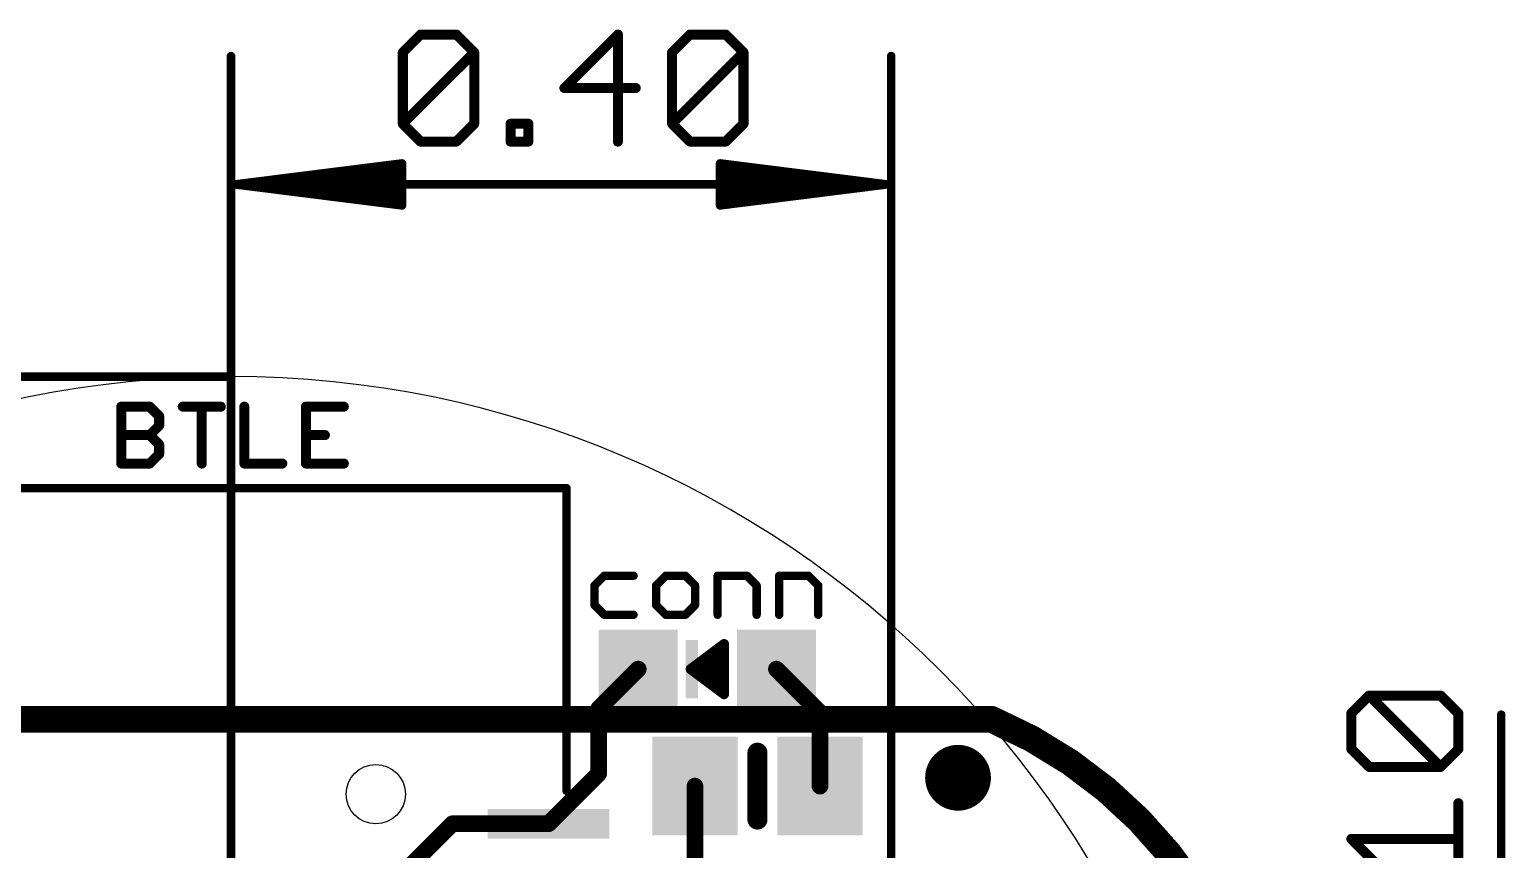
# Model space of a CAD drawing. Extents: x -22.8 to 21.3, y -24.2 to 20.5.
# Drawn here: x -3.06 to 19.37, y 8.05 to 20.51 of the extents above; entities that cross this region are included whole.
import ezdxf

# ---------------------------------------------------------------- set-up
doc = ezdxf.new("R2010")
doc.units = 0
for name, color, linetype in [('1', 12, 'CONTINUOUS'), ('16', 132, 'CONTINUOUS'), ('20', 53, 'CONTINUOUS'), ('21', 40, 'CONTINUOUS'), ('23', 53, 'CONTINUOUS'), ('24', 53, 'CONTINUOUS'), ('47', 253, 'CONTINUOUS')]:
    doc.layers.add(name, color=color, linetype=linetype)

# ---------------------------------------------------------------- blocks, each defined once
blk = doc.blocks.new('RECT')
blk.add_solid([(-0.5, -0.5), (0.5, -0.5), (-0.5, 0.5), (0.5, 0.5)])
blk = doc.blocks.new('PIE')
at = {"const_width": 0.5}
blk.add_lwpolyline([(0, -0.25, 1), (0, 0.25, 1), (0, -0.25)], format="xyb", dxfattribs=at)

msp = doc.modelspace()

# ---------------------------------------------------------------- linework, layer by layer
at = {"layer": '1', "const_width": 0.254}
for points in [[(5.588, 10.194), (6.189, 10.795)], [(8.289, 10.795), (8.951, 10.133)], [(5.588, 9.208), (5.588, 10.194)], [(8.951, 10.133), (8.951, 9.017)], [(4.825, 8.445), (5.588, 9.208)], [(7.051, 9.017), (7.051, 7.178)], [(3.365, 8.445), (2.667, 7.747)], [(4.825, 8.445), (3.365, 8.445)]]:
    msp.add_lwpolyline(points, dxfattribs=at)
at = {"layer": '1', "const_width": 0.127}
for points in [[(6.2339, 10.7501, 1), (6.1441, 10.8399)], [(8.3339, 10.8399, 1), (8.2441, 10.7501)], [(5.6515, 10.194, 1), (5.5245, 10.194)], [(5.5431, 10.2389, 1), (5.6329, 10.1491)], [(9.0145, 10.133, 1), (8.8875, 10.133)], [(8.9061, 10.0881, 1), (8.9959, 10.1779)], [(5.5245, 9.208, 1), (5.6515, 9.208)], [(5.6329, 9.1631, 1), (5.5431, 9.2529)], [(7.1145, 9.017, 1), (6.9875, 9.017)], [(8.8875, 9.017, 1), (9.0145, 9.017)], [(3.365, 8.5085, 1), (3.365, 8.3815)], [(3.4099, 8.4001, 1), (3.3201, 8.4899)], [(4.7801, 8.4899, 1), (4.8699, 8.4001)], [(4.825, 8.3815, 1), (4.825, 8.5085)]]:
    msp.add_lwpolyline(points, format="xyb", dxfattribs=at)
at = {"layer": '16', "const_width": 0.4064}
msp.add_lwpolyline([(11.557, 10.033), (-11.303, 10.033)], dxfattribs=at)
at = {"layer": '16'}
for points, const_width in [([(15.24, 0.889, 0.4142), (11.557, 10.033)], 0.4064), ([(11.5968, 10.1265, 1), (11.5172, 9.9395)], 0.2032), ([(11.557, 9.9314, 1), (11.557, 10.1346)], 0.2032)]:
    msp.add_lwpolyline(points, format="xyb", dxfattribs=dict(at, const_width=const_width))
at = {"layer": '20'}
msp.add_circle((2.2, 8.895), 0.45, dxfattribs=at)
for start, end in [(90, 180), (0, 90)]:
    msp.add_arc((0, 0), 15.24, start, end, dxfattribs=at)
at = {"layer": '21'}
for points, const_width in [([(-1.6678, 13.9192), (-1.6678, 14.7835)], 0.1524), ([(-1.6678, 14.7835), (-1.2357, 14.7835)], 0.1524), ([(-1.2357, 14.7835), (-1.0916, 14.6395)], 0.1524), ([(-0.7323, 14.7835), (-0.1561, 14.7835)], 0.1524), ([(-0.4442, 13.9192), (-0.4442, 14.7835)], 0.1524), ([(0.2032, 14.7835), (0.2032, 13.9192)], 0.1524), ([(1.7149, 14.7835), (1.1387, 14.7835)], 0.1524), ([(1.1387, 14.7835), (1.1387, 13.9192)], 0.1524), ([(-1.0916, 14.6395), (-1.0916, 14.4954)], 0.1524), ([(-1.6678, 14.3514), (-1.2357, 14.3514)], 0.1524), ([(-1.0916, 14.4954), (-1.2357, 14.3514)], 0.1524), ([(-1.2357, 14.3514), (-1.0916, 14.2073)], 0.1524), ([(1.1387, 14.3514), (1.4268, 14.3514)], 0.1524), ([(-1.0916, 14.0633), (-1.2357, 13.9192)], 0.1524), ([(-1.0916, 14.2073), (-1.0916, 14.0633)], 0.1524), ([(-1.2357, 13.9192), (-1.6678, 13.9192)], 0.1524), ([(0.2032, 13.9192), (0.7794, 13.9192)], 0.1524), ([(1.1387, 13.9192), (1.7149, 13.9192)], 0.1524), ([(-5.1, 13.545), (5.1, 13.545)], 0.127), ([(5.1, 13.545), (5.1, 8.945)], 0.127), ([(5.6728, 12.2137), (5.5245, 12.0654)], 0.127), ([(5.5245, 12.0654), (5.5245, 11.7688)], 0.127), ([(6.1177, 12.2137), (5.6728, 12.2137)], 0.127), ([(6.6083, 12.2137), (6.46, 12.0654)], 0.127), ([(6.46, 12.0654), (6.46, 11.7688)], 0.127), ([(6.9049, 12.2137), (6.6083, 12.2137)], 0.127), ([(7.0532, 12.0654), (6.9049, 12.2137)], 0.127), ([(7.0532, 11.7688), (7.0532, 12.0654)], 0.127), ([(7.3955, 11.6205), (7.3955, 12.2137)], 0.127), ([(7.3955, 12.2137), (7.8404, 12.2137)], 0.127), ([(7.8404, 12.2137), (7.9887, 12.0654)], 0.127), ([(7.9887, 12.0654), (7.9887, 11.6205)], 0.127), ([(8.3311, 11.6205), (8.3311, 12.2137)], 0.127), ([(8.3311, 12.2137), (8.7759, 12.2137)], 0.127), ([(8.7759, 12.2137), (8.9242, 12.0654)], 0.127), ([(8.9242, 12.0654), (8.9242, 11.6205)], 0.127), ([(5.5245, 11.7688), (5.6728, 11.6205)], 0.127), ([(5.6728, 11.6205), (6.1177, 11.6205)], 0.127), ([(6.46, 11.7688), (6.6083, 11.6205)], 0.127), ([(6.6083, 11.6205), (6.9049, 11.6205)], 0.127), ([(6.9049, 11.6205), (7.0532, 11.7688)], 0.127), ([(7.493, 11.176), (6.985, 10.795)], 0.1524), ([(7.493, 10.414), (7.493, 11.176)], 0.1524), ([(7.2221, 10.9728), (7.493, 10.9728)], 0.1524), ([(7.4253, 11.1252), (7.493, 11.1252)], 0.1524), ([(6.985, 10.795), (7.493, 10.414)], 0.1524), ([(7.0189, 10.8204), (7.493, 10.8204)], 0.1524), ([(7.1543, 10.668), (7.493, 10.668)], 0.1524), ([(7.3575, 10.5156), (7.493, 10.5156)], 0.1524), ([(8.001, 9.525), (8.001, 8.509)], 0.3048)]:
    msp.add_lwpolyline(points, dxfattribs=dict(at, const_width=const_width))
for points, const_width in [([(-1.6297, 14.7835, 1), (-1.7059, 14.7835)], 0.0762), ([(-1.6678, 14.8216, 1), (-1.6678, 14.7454)], 0.0762), ([(-1.2087, 14.8105, 1), (-1.2626, 14.7566)], 0.0762), ([(-1.2357, 14.7454, 1), (-1.2357, 14.8216)], 0.0762), ([(-0.7323, 14.8216, 1), (-0.7323, 14.7454)], 0.0762), ([(-0.4061, 14.7835, 1), (-0.4823, 14.7835)], 0.0762), ([(-0.1561, 14.7454, 1), (-0.1561, 14.8216)], 0.0762), ([(0.2413, 14.7835, 1), (0.1651, 14.7835)], 0.0762), ([(1.1387, 14.8216, 1), (1.1387, 14.7454)], 0.0762), ([(1.1768, 14.7835, 1), (1.1006, 14.7835)], 0.0762), ([(1.7149, 14.7454, 1), (1.7149, 14.8216)], 0.0762), ([(-1.0535, 14.6395, 1), (-1.1297, 14.6395)], 0.0762), ([(-1.1186, 14.6125, 1), (-1.0647, 14.6664)], 0.0762), ([(-1.6678, 14.3895, 1), (-1.6678, 14.3133)], 0.0762), ([(-1.2087, 14.3783, 1), (-1.2626, 14.3244)], 0.0762), ([(-1.2626, 14.3783, 1), (-1.2087, 14.3244)], 0.0762), ([(-1.2357, 14.3133, 1), (-1.2357, 14.3895)], 0.0762), ([(-1.1297, 14.4954, 1), (-1.0535, 14.4954)], 0.0762), ([(-1.0647, 14.4685, 1), (-1.1186, 14.5224)], 0.0762), ([(1.1387, 14.3895, 1), (1.1387, 14.3133)], 0.0762), ([(1.4268, 14.3133, 1), (1.4268, 14.3895)], 0.0762), ([(-1.0535, 14.2073, 1), (-1.1297, 14.2073)], 0.0762), ([(-1.1186, 14.1804, 1), (-1.0647, 14.2343)], 0.0762), ([(-1.0647, 14.0363, 1), (-1.1186, 14.0902)], 0.0762), ([(-1.6678, 13.9573, 1), (-1.6678, 13.8811)], 0.0762), ([(-1.7059, 13.9192, 1), (-1.6297, 13.9192)], 0.0762), ([(-1.2626, 13.9461, 1), (-1.2087, 13.8923)], 0.0762), ([(-1.2357, 13.8811, 1), (-1.2357, 13.9573)], 0.0762), ([(-1.1297, 14.0633, 1), (-1.0535, 14.0633)], 0.0762), ([(-0.4823, 13.9192, 1), (-0.4061, 13.9192)], 0.0762), ([(0.2032, 13.9573, 1), (0.2032, 13.8811)], 0.0762), ([(0.1651, 13.9192, 1), (0.2413, 13.9192)], 0.0762), ([(0.7794, 13.8811, 1), (0.7794, 13.9573)], 0.0762), ([(1.1387, 13.9573, 1), (1.1387, 13.8811)], 0.0762), ([(1.1006, 13.9192, 1), (1.1768, 13.9192)], 0.0762), ([(1.7149, 13.8811, 1), (1.7149, 13.9573)], 0.0762), ([(5.1318, 13.545, 1), (5.0683, 13.545)], 0.0635), ([(5.1, 13.5132, 1), (5.1, 13.5768)], 0.0635), ([(5.5563, 12.0654, 1), (5.4928, 12.0654)], 0.0635), ([(5.502, 12.0878, 1), (5.547, 12.0429)], 0.0635), ([(5.6728, 12.2454, 1), (5.6728, 12.1819)], 0.0635), ([(5.6952, 12.1912, 1), (5.6503, 12.2361)], 0.0635), ([(6.1177, 12.1819, 1), (6.1177, 12.2454)], 0.0635), ([(6.4918, 12.0654, 1), (6.4283, 12.0654)], 0.0635), ([(6.4376, 12.0878, 1), (6.4825, 12.0429)], 0.0635), ([(6.6083, 12.2454, 1), (6.6083, 12.1819)], 0.0635), ([(6.6308, 12.1912, 1), (6.5859, 12.2361)], 0.0635), ([(6.9273, 12.2361, 1), (6.8824, 12.1912)], 0.0635), ([(6.9049, 12.1819, 1), (6.9049, 12.2454)], 0.0635), ([(7.0849, 12.0654, 1), (7.0214, 12.0654)], 0.0635), ([(7.0307, 12.0429, 1), (7.0756, 12.0878)], 0.0635), ([(7.3955, 12.2454, 1), (7.3955, 12.1819)], 0.0635), ([(7.4273, 12.2137, 1), (7.3638, 12.2137)], 0.0635), ([(7.8629, 12.2361, 1), (7.818, 12.1912)], 0.0635), ([(7.8404, 12.1819, 1), (7.8404, 12.2454)], 0.0635), ([(8.0205, 12.0654, 1), (7.957, 12.0654)], 0.0635), ([(7.9663, 12.0429, 1), (8.0112, 12.0878)], 0.0635), ([(8.3628, 12.2137, 1), (8.2993, 12.2137)], 0.0635), ([(8.3311, 12.2454, 1), (8.3311, 12.1819)], 0.0635), ([(8.7984, 12.2361, 1), (8.7535, 12.1912)], 0.0635), ([(8.7759, 12.1819, 1), (8.7759, 12.2454)], 0.0635), ([(8.956, 12.0654, 1), (8.8925, 12.0654)], 0.0635), ([(8.9018, 12.0429, 1), (8.9467, 12.0878)], 0.0635), ([(5.547, 11.7912, 1), (5.502, 11.7463)], 0.0635), ([(5.4928, 11.7688, 1), (5.5563, 11.7688)], 0.0635), ([(5.6728, 11.6523, 1), (5.6728, 11.5887)], 0.0635), ([(5.6503, 11.598, 1), (5.6952, 11.643)], 0.0635), ([(6.1177, 11.5887, 1), (6.1177, 11.6523)], 0.0635), ([(6.4825, 11.7912, 1), (6.4376, 11.7463)], 0.0635), ([(6.4283, 11.7688, 1), (6.4918, 11.7688)], 0.0635), ([(6.6083, 11.6523, 1), (6.6083, 11.5887)], 0.0635), ([(6.5859, 11.598, 1), (6.6308, 11.643)], 0.0635), ([(6.8824, 11.643, 1), (6.9273, 11.598)], 0.0635), ([(6.9049, 11.5887, 1), (6.9049, 11.6523)], 0.0635), ([(7.0214, 11.7688, 1), (7.0849, 11.7688)], 0.0635), ([(7.0756, 11.7463, 1), (7.0307, 11.7912)], 0.0635), ([(7.3638, 11.6205, 1), (7.4273, 11.6205)], 0.0635), ([(7.957, 11.6205, 1), (8.0205, 11.6205)], 0.0635), ([(8.2993, 11.6205, 1), (8.3628, 11.6205)], 0.0635), ([(8.8925, 11.6205, 1), (8.956, 11.6205)], 0.0635), ([(7.5311, 11.176, 1), (7.4549, 11.176)], 0.0762), ([(7.5159, 11.1455, 1), (7.4701, 11.2065)], 0.0762), ([(7.2221, 11.0109, 1), (7.2221, 10.9347)], 0.0762), ([(7.4253, 11.1633, 1), (7.4253, 11.0871)], 0.0762), ([(7.493, 11.0871, 1), (7.493, 11.1633)], 0.0762), ([(7.493, 10.9347, 1), (7.493, 11.0109)], 0.0762), ([(7.0079, 10.8255, 1), (6.9621, 10.7645)], 0.0762), ([(6.9621, 10.8255, 1), (7.0079, 10.7645)], 0.0762), ([(7.0189, 10.8585, 1), (7.0189, 10.7823)], 0.0762), ([(7.493, 10.7823, 1), (7.493, 10.8585)], 0.0762), ([(7.1543, 10.7061, 1), (7.1543, 10.6299)], 0.0762), ([(7.3575, 10.5537, 1), (7.3575, 10.4775)], 0.0762), ([(7.493, 10.6299, 1), (7.493, 10.7061)], 0.0762), ([(7.493, 10.4775, 1), (7.493, 10.5537)], 0.0762), ([(7.4549, 10.414, 1), (7.5311, 10.414)], 0.0762), ([(7.4701, 10.3835, 1), (7.5159, 10.4445)], 0.0762), ([(8.0772, 9.525, 1), (7.9248, 9.525)], 0.1524), ([(5.0683, 8.945, 1), (5.1318, 8.945)], 0.0635), ([(7.9248, 8.509, 1), (8.0772, 8.509)], 0.1524)]:
    msp.add_lwpolyline(points, format="xyb", dxfattribs=dict(at, const_width=const_width))
at = {"layer": '23'}
for p in [(7.239, 10.795), (8.001, 9.017), (11.049, 9.144)]:
    msp.add_point(p, dxfattribs=at)
at = {"layer": '24'}
msp.add_point((5.08, 9.144), dxfattribs=at)
at = {"layer": '47'}
for points, const_width in [([(2.6113, 20.1675), (2.8825, 20.4387)], 0.1524), ([(2.8825, 20.4387), (3.4248, 20.4387)], 0.1524), ([(3.4248, 20.4387), (3.696, 20.1675)], 0.1524), ([(5.8805, 20.4387), (5.067, 19.6252)], 0.1524), ([(5.8805, 18.8117), (5.8805, 20.4387)], 0.1524), ([(6.7042, 20.1675), (6.9754, 20.4387)], 0.1524), ([(6.9754, 20.4387), (7.5177, 20.4387)], 0.1524), ([(7.5177, 20.4387), (7.7889, 20.1675)], 0.1524), ([(2.6113, 19.0829), (2.6113, 20.1675)], 0.1524), ([(2.6113, 19.0829), (3.696, 20.1675)], 0.1524), ([(3.696, 20.1675), (3.696, 19.0829)], 0.1524), ([(6.7042, 19.0829), (6.7042, 20.1675)], 0.1524), ([(6.7042, 19.0829), (7.7889, 20.1675)], 0.1524), ([(7.7889, 20.1675), (7.7889, 19.0829)], 0.1524), ([(0, 0), (0, 20.111)], 0.13), ([(10.033, 2.54), (10.033, 20.111)], 0.13), ([(5.067, 19.6252), (6.1517, 19.6252)], 0.1524), ([(2.8825, 18.8117), (2.6113, 19.0829)], 0.1524), ([(3.696, 19.0829), (3.4248, 18.8117)], 0.1524), ([(4.2485, 18.8117), (4.2485, 19.0829)], 0.1524), ([(4.2485, 19.0829), (4.5196, 19.0829)], 0.1524), ([(4.5196, 19.0829), (4.5196, 18.8117)], 0.1524), ([(6.9754, 18.8117), (6.7042, 19.0829)], 0.1524), ([(7.7889, 19.0829), (7.5177, 18.8117)], 0.1524), ([(3.4248, 18.8117), (2.8825, 18.8117)], 0.1524), ([(4.5196, 18.8117), (4.2485, 18.8117)], 0.1524), ([(7.5177, 18.8117), (6.9754, 18.8117)], 0.1524), ([(0.065, 18.161), (2.6, 18.4802)], 0.13), ([(0.065, 18.161), (2.6, 18.421)], 0.13), ([(2.6, 18.4802), (2.6, 17.8418)], 0.13), ([(9.968, 18.161), (7.433, 18.4802)], 0.13), ([(7.433, 18.4802), (7.433, 17.8418)], 0.13), ([(9.968, 18.161), (7.433, 18.421)], 0.13), ([(0.065, 18.161), (2.6, 18.291)], 0.13), ([(9.968, 18.161), (0.065, 18.161)], 0.13), ([(2.6, 17.8418), (0.065, 18.161)], 0.13), ([(2.6, 18.031), (0.065, 18.161)], 0.13), ([(2.6, 17.901), (0.065, 18.161)], 0.13), ([(9.968, 18.161), (7.433, 18.291)], 0.13), ([(7.433, 17.8418), (9.968, 18.161)], 0.13), ([(7.433, 18.031), (9.968, 18.161)], 0.13), ([(7.433, 17.901), (9.968, 18.161)], 0.13), ([(0, 15.24), (-22.397, 15.24)], 0.13), ([(17.0263, 10.1226), (17.2975, 10.3938)], 0.1524), ([(17.2975, 10.3938), (18.3821, 10.3938)], 0.1524), ([(18.3821, 9.3091), (17.2975, 10.3938)], 0.1524), ([(18.3821, 10.3938), (18.6533, 10.1226)], 0.1524), ([(17.0263, 9.5803), (17.0263, 10.1226)], 0.1524), ([(18.6533, 10.1226), (18.6533, 9.5803)], 0.1524), ([(19.304, 2.605), (19.304, 10.1028)], 0.13), ([(17.2975, 9.3091), (17.0263, 9.5803)], 0.1524), ([(18.6533, 9.5803), (18.3821, 9.3091)], 0.1524), ([(18.3821, 9.3091), (17.2975, 9.3091)], 0.1524), ([(18.6533, 7.6719), (18.6533, 8.7566)], 0.1524), ([(17.5686, 7.6719), (17.0263, 8.2143)], 0.1524), ([(17.0263, 8.2143), (18.6533, 8.2143)], 0.1524)]:
    msp.add_lwpolyline(points, dxfattribs=dict(at, const_width=const_width))
for points, const_width in [([(2.8825, 20.4768, 1), (2.8825, 20.4006)], 0.0762), ([(2.9094, 20.4117, 1), (2.8555, 20.4656)], 0.0762), ([(3.4517, 20.4656, 1), (3.3979, 20.4117)], 0.0762), ([(3.4248, 20.4006, 1), (3.4248, 20.4768)], 0.0762), ([(5.9186, 20.4387, 1), (5.8424, 20.4387)], 0.0762), ([(5.9075, 20.4117, 1), (5.8536, 20.4656)], 0.0762), ([(6.9754, 20.4768, 1), (6.9754, 20.4006)], 0.0762), ([(7.0023, 20.4117, 1), (6.9484, 20.4656)], 0.0762), ([(7.5446, 20.4656, 1), (7.4908, 20.4117)], 0.0762), ([(7.5177, 20.4006, 1), (7.5177, 20.4768)], 0.0762), ([(2.6494, 20.1675, 1), (2.5732, 20.1675)], 0.0762), ([(2.5844, 20.1945, 1), (2.6383, 20.1406)], 0.0762), ([(3.7341, 20.1675, 1), (3.6579, 20.1675)], 0.0762), ([(3.7229, 20.1406, 1), (3.669, 20.1945)], 0.0762), ([(3.669, 20.1406, 1), (3.7229, 20.1945)], 0.0762), ([(6.7423, 20.1675, 1), (6.6661, 20.1675)], 0.0762), ([(6.6773, 20.1945, 1), (6.7311, 20.1406)], 0.0762), ([(7.827, 20.1675, 1), (7.7508, 20.1675)], 0.0762), ([(7.8158, 20.1406, 1), (7.7619, 20.1945)], 0.0762), ([(7.7619, 20.1406, 1), (7.8158, 20.1945)], 0.0762), ([(0.0325, 20.111, 1), (-0.0325, 20.111)], 0.065), ([(10.0655, 20.111, 1), (10.0005, 20.111)], 0.065), ([(5.067, 19.6633, 1), (5.067, 19.5871)], 0.0762), ([(5.0401, 19.6521, 1), (5.094, 19.5983)], 0.0762), ([(6.1517, 19.5871, 1), (6.1517, 19.6633)], 0.0762), ([(2.6383, 19.1098, 1), (2.5844, 19.0559)], 0.0762), ([(2.5844, 19.1098, 1), (2.6383, 19.0559)], 0.0762), ([(2.5732, 19.0829, 1), (2.6494, 19.0829)], 0.0762), ([(3.6579, 19.0829, 1), (3.7341, 19.0829)], 0.0762), ([(3.7229, 19.0559, 1), (3.669, 19.1098)], 0.0762), ([(4.2866, 19.0829, 1), (4.2104, 19.0829)], 0.0762), ([(4.2485, 19.121, 1), (4.2485, 19.0448)], 0.0762), ([(4.5577, 19.0829, 1), (4.4815, 19.0829)], 0.0762), ([(4.5196, 19.0448, 1), (4.5196, 19.121)], 0.0762), ([(6.7311, 19.1098, 1), (6.6773, 19.0559)], 0.0762), ([(6.6773, 19.1098, 1), (6.7311, 19.0559)], 0.0762), ([(6.6661, 19.0829, 1), (6.7423, 19.0829)], 0.0762), ([(7.7508, 19.0829, 1), (7.827, 19.0829)], 0.0762), ([(7.8158, 19.0559, 1), (7.7619, 19.1098)], 0.0762), ([(2.8825, 18.8498, 1), (2.8825, 18.7736)], 0.0762), ([(2.8555, 18.7848, 1), (2.9094, 18.8386)], 0.0762), ([(3.3979, 18.8386, 1), (3.4517, 18.7848)], 0.0762), ([(3.4248, 18.7736, 1), (3.4248, 18.8498)], 0.0762), ([(4.2485, 18.8498, 1), (4.2485, 18.7736)], 0.0762), ([(4.2104, 18.8117, 1), (4.2866, 18.8117)], 0.0762), ([(4.4815, 18.8117, 1), (4.5577, 18.8117)], 0.0762), ([(4.5196, 18.7736, 1), (4.5196, 18.8498)], 0.0762), ([(5.8424, 18.8117, 1), (5.9186, 18.8117)], 0.0762), ([(6.9754, 18.8498, 1), (6.9754, 18.7736)], 0.0762), ([(6.9484, 18.7848, 1), (7.0023, 18.8386)], 0.0762), ([(7.4908, 18.8386, 1), (7.5446, 18.7848)], 0.0762), ([(7.5177, 18.7736, 1), (7.5177, 18.8498)], 0.0762), ([(2.6325, 18.4802, 1), (2.5675, 18.4802)], 0.065), ([(2.6041, 18.448, 1), (2.5959, 18.5125)], 0.065), ([(2.6033, 18.3887, 1), (2.5967, 18.4533)], 0.065), ([(7.4371, 18.5125, 1), (7.4289, 18.448)], 0.065), ([(7.4655, 18.4802, 1), (7.4005, 18.4802)], 0.065), ([(7.4363, 18.4533, 1), (7.4297, 18.3887)], 0.065), ([(0.065, 18.1935, 1), (0.065, 18.1285)], 0.065), ([(0.0691, 18.1932, 1), (0.0609, 18.1288)], 0.065), ([(0.0633, 18.1935, 1), (0.0667, 18.1285)], 0.065), ([(0.0667, 18.1935, 1), (0.0633, 18.1285)], 0.065), ([(0.0683, 18.1933, 1), (0.0617, 18.1287)], 0.065), ([(0.0617, 18.1933, 1), (0.0683, 18.1287)], 0.065), ([(0.0609, 18.1932, 1), (0.0691, 18.1288)], 0.065), ([(2.6017, 18.2585, 1), (2.5983, 18.3235)], 0.065), ([(7.4347, 18.3235, 1), (7.4313, 18.2585)], 0.065), ([(9.9721, 18.1288, 1), (9.9639, 18.1932)], 0.065), ([(9.9639, 18.1288, 1), (9.9721, 18.1932)], 0.065), ([(9.9713, 18.1287, 1), (9.9647, 18.1933)], 0.065), ([(9.9647, 18.1287, 1), (9.9713, 18.1933)], 0.065), ([(9.9663, 18.1285, 1), (9.9697, 18.1935)], 0.065), ([(9.9697, 18.1285, 1), (9.9663, 18.1935)], 0.065), ([(9.968, 18.1285, 1), (9.968, 18.1935)], 0.065), ([(2.5967, 17.8687, 1), (2.6033, 17.9333)], 0.065), ([(2.5983, 17.9985, 1), (2.6017, 18.0635)], 0.065), ([(7.4313, 18.0635, 1), (7.4347, 17.9985)], 0.065), ([(7.4297, 17.9333, 1), (7.4363, 17.8687)], 0.065), ([(2.5675, 17.8418, 1), (2.6325, 17.8418)], 0.065), ([(2.5959, 17.8095, 1), (2.6041, 17.874)], 0.065), ([(7.4289, 17.874, 1), (7.4371, 17.8095)], 0.065), ([(7.4005, 17.8418, 1), (7.4655, 17.8418)], 0.065), ([(0, 15.2075, 1), (0, 15.2725)], 0.065), ([(17.3244, 10.4207, 1), (17.2705, 10.3668)], 0.0762), ([(17.2975, 10.4319, 1), (17.2975, 10.3557)], 0.0762), ([(17.3244, 10.3668, 1), (17.2705, 10.4207)], 0.0762), ([(18.4091, 10.4207, 1), (18.3552, 10.3668)], 0.0762), ([(18.3821, 10.3557, 1), (18.3821, 10.4319)], 0.0762), ([(17.0644, 10.1226, 1), (16.9882, 10.1226)], 0.0762), ([(16.9994, 10.1495, 1), (17.0533, 10.0956)], 0.0762), ([(18.6914, 10.1226, 1), (18.6152, 10.1226)], 0.0762), ([(18.6264, 10.0956, 1), (18.6802, 10.1495)], 0.0762), ([(19.3365, 10.1028, 1), (19.2715, 10.1028)], 0.065), ([(17.0533, 9.6072, 1), (16.9994, 9.5533)], 0.0762), ([(18.6802, 9.5533, 1), (18.6264, 9.6072)], 0.0762), ([(16.9882, 9.5803, 1), (17.0644, 9.5803)], 0.0762), ([(18.6152, 9.5803, 1), (18.6914, 9.5803)], 0.0762), ([(17.2975, 9.3472, 1), (17.2975, 9.271)], 0.0762), ([(17.2705, 9.2821, 1), (17.3244, 9.336)], 0.0762), ([(18.3552, 9.336, 1), (18.4091, 9.2821)], 0.0762), ([(18.3552, 9.2821, 1), (18.4091, 9.336)], 0.0762), ([(18.3821, 9.271, 1), (18.3821, 9.3472)], 0.0762), ([(18.6914, 8.7566, 1), (18.6152, 8.7566)], 0.0762), ([(17.0533, 8.2412, 1), (16.9994, 8.1873)], 0.0762), ([(17.0263, 8.2524, 1), (17.0263, 8.1762)], 0.0762), ([(18.6533, 8.1762, 1), (18.6533, 8.2524)], 0.0762)]:
    msp.add_lwpolyline(points, format="xyb", dxfattribs=dict(at, const_width=const_width))

# ---------------------------------------------------------------- block references
at = {"layer": '1', "xscale": 1.2, "yscale": 1.2, "rotation": 90}
for p in [(6.189, 10.795), (8.289, 10.795)]:
    msp.add_blockref('RECT', p, dxfattribs=at)
at = {"layer": '1'}
for p, xscale, yscale in [((7.051, 9.017), 1.3, 1.5), ((8.951, 9.017), 1.3, 1.5), ((4.825, 8.445), 1.85, 0.45)]:
    msp.add_blockref('RECT', p, dxfattribs=dict(at, xscale=xscale, yscale=yscale))
msp.add_blockref('PIE', (11.049, 9.144), dxfattribs=at)
at = {"layer": '21', "xscale": 0.889, "yscale": 0.1905, "rotation": 90}
msp.add_blockref('RECT', (7.0033, 10.795), dxfattribs=at)

doc.saveas('drawing.dxf')
